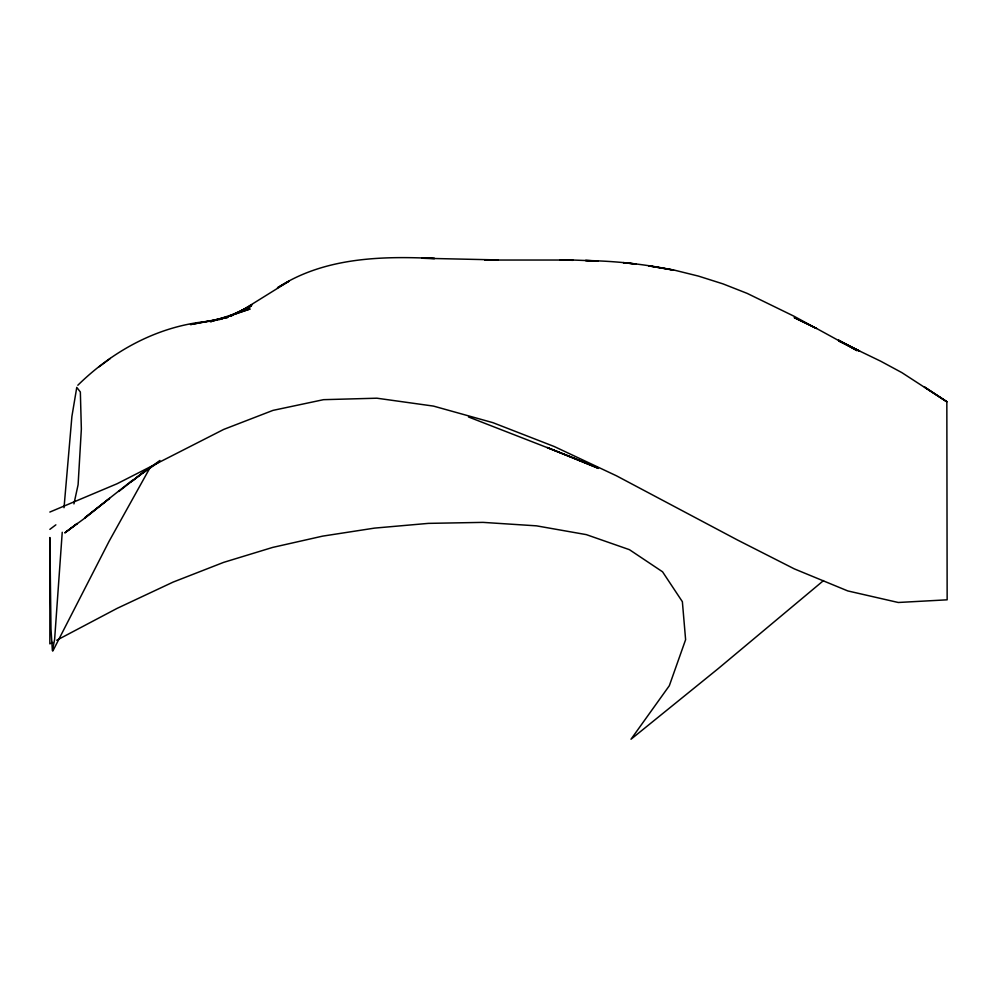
<?xml version="1.0" encoding="UTF-8"?>
<svg xmlns="http://www.w3.org/2000/svg" width="997" height="997" viewBox="0 0 997 997"><rect width="100%" height="100%" fill="white"/><g stroke="black" fill="none" stroke-linecap="round" stroke-linejoin="round"><path stroke-width="1.5" d="M62.238 532.261L54.611 639.538L52.38 650.617L50.984 628.957L49.85 537.508L49.85 643.863L52.592 642.417M64.032 507.71L71.909 416.41L76.769 387.397L80.346 391.983L81.355 429.034L78.102 484.716L73.928 503.896M52.853 650.991L109.109 541.259L150.273 467.257M77.828 385.253C112.96 350.732 158.211 325.957 207.8 321.383L190.502 324.573L227.652 317.42L208.622 321.47L228.188 316.672L210.517 321.732L250.135 308.958L219.103 319.713M823.534 580.566L718.201 668.626L631.014 739.226L669.323 685.724L685.612 639.688L682.372 601.69L662.556 571.804L629.419 549.671L586.323 534.629L536.511 525.843L483.022 522.378L428.386 523.375L374.548 528.111L322.604 536.137L272.667 547.415L223.652 562.37L173.129 582.086L117.11 608.369L56.717 640.248M66.687 531.451L77.267 523.475L64.768 532.897L86.44 516.932L109.57 498.375L84.583 517.954L132.252 480.392M110.256 358.484L99.139 366.771M131.878 481.302L146.061 470.098L118.78 491.471M49.875 529.357L55.869 524.833M130.258 482.374L144.577 471.818M159.906 460.477L142.982 472.852L158.473 462.334M856.971 350.583L816.605 328.474L794.173 317.569L816.481 328.487L793.936 316.186L747.177 293.392L723.037 283.896L698.473 276.107L673.698 269.975L648.623 265.85L673.586 270.162C644.61 264.105 615.024 260.99 585.438 260.516L598.038 260.977L572.864 260.03L484.816 260.043L497.864 259.918L421.943 258.235L434.667 258.485C381.153 255.868 323.851 257.488 277.465 287.797L289.167 281.117M289.043 281.179L241.91 310.491L251.892 304.982L235.703 313.507M233.011 314.927L230.307 316.348L232.937 315.064M235.566 313.781L251.331 306.067L229.26 315.999M49.85 512.059L117.11 483.732L223.727 429.408L272.966 410.39L323.539 399.672L376.891 398.202L433.458 406.091L492.904 422.666L554.32 446.556L616.47 475.806L737.581 540.05L794.31 568.876L847.762 590.922L898.272 602.487L947.15 599.82L946.838 401.816L901.849 372.616L880.687 361.201L838.726 340.949L859.701 351.131L838.564 340.151M468.478 416.958L572.789 457.573L598.399 468.141L547.216 447.503L598.387 468.428M838.651 340.226L856.984 350.595M946.726 401.517L924.369 386.936L946.838 401.816M572.889 260.292L560.339 260.03L572.889 260.292M635.899 264.068L623.337 262.647L635.899 264.068"/></g></svg>
